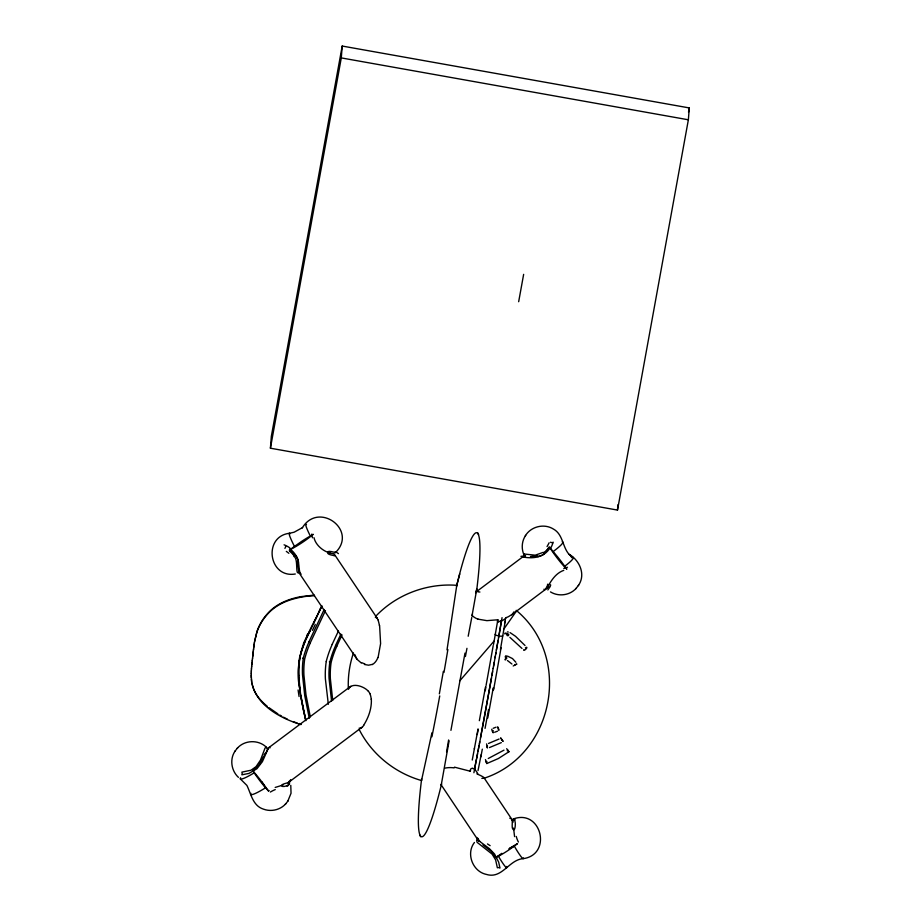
<?xml version="1.0" encoding="UTF-8"?>
<svg xmlns="http://www.w3.org/2000/svg" width="921" height="921" viewBox="0 0 921 921"><rect width="100%" height="100%" fill="white"/><g stroke="black" fill="none" stroke-linecap="round" stroke-linejoin="round"><path stroke-width="1.38" d="M476.871 837.477L478.828 840.758L489.339 848.598L494.542 853.986L498.687 862.206L499.976 868.077L498.94 867.605A1.451 1.013 -4.9 0 0 498.445 867.57L497.363 867.789L495.625 859.915L492.067 854.089L477.113 842.335L476.618 840.24L478.091 838.501M251.283 672.814L251.249 677.626M421.645 778.775L421.507 780.536L431.937 732.771M251.226 673.447L251.364 670.695M290.633 779.661C289.942 784.001 283.334 782.654 281.538 785.429A1.405 0.783 77.1 0 0 281.527 785.866C282.597 787.754 291.278 785.383 289.482 781.388M441.527 784.105L441.228 785.095L449.091 740.933M285.648 546.303L285.533 547.155A1.358 0.587 -59.1 0 1 285.383 547.523L284.9 548.363M478.011 619.108A12.41 11.133 27.6 0 1 472.093 615.378L476.813 588.887L475.65 592.928M251.306 671.317L251.491 668.565M270.417 448.205L271.327 436.347L342.198 46.05L689.288 107.93L688.367 119.788L617.496 510.084L270.417 448.205L341.288 57.908L342.198 46.05M617.496 510.084L617.899 504.812M251.445 669.187L251.663 666.424M476.813 589.348L476.813 589.267C485.908 515.403 474.062 513.492 456.62 585.906L456.494 586.527M251.617 667.046L252.089 662.118M421.473 780.156C412.55 853.168 423.879 856.795 441.573 783.921M348.426 689.322C351.638 681.805 364.44 686.479 368.365 691.303M251.824 664.893L252.331 659.966M252.964 654.635L253.367 650.71M253.137 652.977L253.551 649.063M252.78 656.305L253.01 654.014M252.538 658.446L252.826 655.683M252.285 660.587L252.584 657.824M253.494 649.685L253.736 647.428M253.689 648.05L253.943 645.805M317.215 615.723C305.173 638.149 293.615 663.051 299.889 689.127M253.897 646.427L254.161 644.182M254.104 644.815L254.392 642.582M497.513 620.662L497.478 620.973A2.913 1.531 -42.4 0 0 498.215 621.963L498.514 621.974M505.284 620.973L500.437 649.478M254.346 643.203L254.657 640.981M446.996 649.915L456.781 585.319L459.763 573.944M502.049 617.646L499.596 632.036A95.726 1.715 -79.9 0 1 498.733 636.987L497.513 643.595M500.978 623.482L501.392 621.053A5.768 2.003 -33.4 0 0 505.859 618.014M310.009 630.862C293.039 657.525 298.289 689.956 305.611 718.794M443.358 671.34L439.352 693.824M450.933 730.341L464.99 653.116M498.526 637.735L499.527 632.002A70.203 1.255 -79.9 0 0 500.978 623.471M498.146 640.348L495.625 654.313M493.541 644.355L497.847 619.775L486.91 620.65L477.999 619.154M495.014 657.744L495.97 652.793M493.495 666.355L495.406 655.936M493.184 668.496L494.301 662.234M491.883 675.369L493.184 668.082M492.62 671.639L487.071 702.021A170.638 3.051 -79.9 0 1 480.451 737.997M254.61 641.603L256.936 631.599A49.596 48.813 4.4 0 1 258.87 626.706A52.67 51.841 4.4 0 1 268.184 612.902C275.367 605.051 285.314 600.354 295.514 597.821A95.634 94.115 4.4 0 1 300.384 596.716L314.188 595.093M523.646 274.354L518.673 301.708M485.977 686.698L485.24 690.808M493.23 690.071L493.621 687.872M688.517 112.178L689.288 107.93M477.239 734.555L478.114 729.812M479.473 743.627L485.517 710.966A187.734 3.362 -79.9 0 0 491.492 677.937M479.749 741.75L477.999 751.478M479.047 745.457L477.285 755.243M471.759 617.496L468.19 636.238M477.504 753.654L476.698 758.328M482.328 749.176L480.843 756.901M477.066 755.922L476.111 761.414M470.527 770.232L470.332 771.268A3.926 2.867 69.7 0 1 470.32 770.106A3.039 2.084 72.8 0 1 471.817 768.413L472.634 768.471M476.422 759.284L473.901 772.742M475.812 762.496L475.731 762.887A67.314 1.209 -79.9 0 1 474.856 767.366L474.868 769.864M254.898 640.014L256.89 632.22A49.596 48.813 4.4 0 1 258.824 627.328A52.67 51.841 4.4 0 1 268.138 613.524C275.321 605.673 285.268 600.976 295.468 598.443A90.534 89.107 4.4 0 1 307.142 596.232L314.498 595.703M477.55 773.456L477.423 774.054M456.62 585.906L456.781 585.319C426.814 583.028 396.134 594.575 375.515 616.506M513.976 611.832L512.387 614.203L508.519 616.633A31.176 14.805 3.4 0 1 505.825 617.738M303.458 643.733L304.022 642.294M378.07 657.571L380.603 643.606L379.602 625.486M263.717 756.164L258.87 765.132L252.734 770.578A19.836 2.337 53.1 0 0 268.541 791.012L269.128 790.586M549.987 586.677L550.7 585.054L549.722 584.467A1.474 1.048 24.4 0 0 549.227 584.34C546.464 583.799 546.579 591.478 543.885 589.244M309.007 641.718L324.192 609.483M332.182 644.332L338.456 630.966M335.566 645.483L340.874 634.12M310.319 642.743L325.47 610.6M336.764 646.243L342.059 634.914M549.768 587.172L547.845 589.958M305.899 639.738L313.082 624.553M307.05 635.214L307.683 633.821M320.911 607.595L313.67 623.264M316.559 617.185L321.936 605.765M315.696 619.027L314.832 620.869M318.724 612.569L319.76 610.37M314.395 621.79L313.52 623.632M320.071 609.725L321.59 606.525M235.2 750.926C229.456 758.973 231.252 770.762 238.424 777.347M287.824 801.143L291.036 793.257L290.783 785.348M525.672 535.389C521.735 541.041 521.194 548.686 524.003 554.937M578.284 585.606C586.044 574.911 579.77 560.452 569.236 554.373L572.85 557.447C561.902 551.046 564.631 535.228 553.463 529.08C544.196 523.186 530.864 526.432 525.281 535.884M474.442 842.473C465.75 853.56 472.692 871.6 486.38 874.409C502.21 879.336 508.853 859.719 523.151 858.66M486.587 743.903L487.439 747.99L486.852 746.597M363.749 725.126C368.55 717.494 371.796 708.399 371.336 699.281M506.642 634.396L507.678 634.051A8.22 7.368 61.7 0 1 508.806 634.5M298.749 572.448C295.146 575.59 298.462 558.667 294.029 556.491M237.273 748.289C244.41 739.977 258.237 739.482 266.134 747M240.323 778.89L246.909 785.44C251.145 794.052 252.803 805.875 263.567 809.179C271.177 812.011 280.364 809.916 285.752 803.791M550.482 591.904C558.54 596.923 569.949 595.438 576.224 588.243M234.809 751.432L237.618 747.84M285.406 804.229L288.215 800.648M503.971 628.87L516.105 611.544A23.992 2.579 -48.6 0 0 516.197 610.335C573.012 657.352 553.809 755.473 483.974 778.28M575.878 588.692L578.676 585.1M494.128 641.028L459.832 680.769M335.163 552.853C358.557 530.531 318.712 500.725 302.284 527.871M511.673 820.07C516.508 815.983 515.702 829.314 514.01 829.798A1.405 0.61 -1.3 0 1 513.55 829.775C510.199 828.186 514.712 818.435 509.797 818.216M301.179 574.22C297.874 572.309 300.35 560.026 295.572 555.651M361.895 727.291L287.812 782.965A15.899 6.297 11.5 0 0 288.895 781.411M268.541 791.012L268.575 790.989A20.584 2.429 53.1 0 1 265.996 787.513A26.847 3.166 53.1 0 0 261.656 781.595A26.444 4.421 57.7 0 1 265.478 787.835L265.501 787.823A19.214 2.694 -33.6 0 1 250.973 793.349M511.685 614.791L546.924 588.312C550.85 581.059 555.513 573.265 563.767 570.352M299.716 572.77L298.922 572.632L356.991 659.263L361.285 662.993M267.125 748.9L350.82 686.249M310.665 535.826L310.699 535.815A18.086 2.533 -33.8 0 0 313.232 534.307A19.836 2.775 -33.8 0 1 289.378 549.975A19.214 2.694 -33.8 0 0 294.455 546.418L301.34 541.583A23.117 3.235 -33.8 0 1 309.318 536.598L310.319 536.022A19.111 1.877 61.2 0 1 306.463 524.533M506.665 748.692L508.945 751.743L498.353 758.547L486.818 763.532L485.448 759.572M544.461 553.843C538.221 558.31 529.863 558.31 522.725 556.975M543.413 552.301L535.182 555.19L523.589 553.947L524.417 554.2M302.583 527.56L294.133 532.211L289.275 533.328M503.983 750.155L488.245 758.513M499.078 739.022L488.51 743.454M501.323 742.614L489.488 747.564M372.36 664.386L368.573 665.192L364.44 664.478M477.573 591.132L476.41 591.719L524.291 555.72L525.304 555.893M496.051 727.199L493.138 728.315M497.582 731.147L494.646 732.264M493.196 730.56L492.424 730.848M275.183 787.443L282.954 785.037M289.01 533.328C262.784 536.989 268.771 578.538 295.296 574.002M513.481 818.919C541.375 808.799 552.301 854.228 523.589 858.602M516.232 664.064L516.888 664.087L513.204 665.975M360.433 728.2L359.144 728.154M537.806 555.858L530.461 556.491M520.929 556.33L524.567 556.065M507.436 631.921L508.254 631.99M552.715 542.93L550.493 542.25M454.467 767.158L470.228 771.222M334.807 552.232C337.04 553.325 328.175 550.056 327.957 551.909A1.474 0.921 -71.6 0 0 327.784 552.393C326.126 555.19 338.444 555.95 333.77 555.513M341.288 57.908L688.367 119.788M333.218 553.705C324.491 552.681 315.776 545.692 313.992 537.68M329.315 661.923L330.443 662.245M302.756 658.17L303.884 658.492M299.118 723.549L301.109 724.01M300.937 724.608C279.524 718.069 253.517 703.874 251.421 679.065M523.623 557.286L522.668 556.998M297.138 722.997L293.2 721.673M507.471 656.086L512.502 658.573L515.875 662.28M421.507 780.536C394.948 772.984 371.773 754.311 359.248 729.639M507.448 660.53L511.926 664.006M287.375 719.174L283.541 717.206M510.061 632.612L515.53 636.307L525.016 645.494M279.777 715.041L281.653 716.147M277.912 713.89L268.955 707.662M509.9 637.355L521.977 648.43M482.995 844.925L491.02 851.234L495.832 857.555A19.836 2.775 -33.8 0 0 517.533 843.567L517.533 843.567A20.584 2.878 -33.8 0 1 514.022 845.651M267.263 706.315C259.998 700.397 253.471 692.627 251.94 683.094M376.816 617.887L378.059 619.741M508.933 751.766L507.609 750.097M553.176 551.529L558.195 557.562A23.117 2.728 53.1 0 1 564.009 565.252L565.045 566.726A18.086 2.13 53.1 0 0 566.852 569.201A19.836 2.337 53.1 0 1 549.469 547.074A19.214 2.268 53.1 0 0 553.176 551.529A19.214 2.694 -33.6 0 0 562.236 541.824M356.991 659.263L354.689 654.44M500.702 737.974L503.108 741.417L500.851 738.182M512.444 820.208L484.066 777.842M377.253 618.348L334.058 553.832M270.095 747.829L269.22 747.38L268.31 748.324L262.404 761.644L256.971 768.713L248.935 773.421L241.866 774.814L242.165 773.652A1.451 0.84 89.4 0 0 242.154 773.156L241.878 772.132L250.984 770.232L256.015 766.686L260.447 760.136L265.052 748.071L266.204 747.15L267.171 748.359M441.274 784.991L478.782 841.207M514.194 845.95L514.332 846.18A19.214 1.888 61.2 0 0 523.393 857.854M486.795 763.509L486.012 761.402M478.598 534.629L477.7 532.695M419.7 834.794L420.586 836.729M369.862 693.674L370.173 694.353A13.17 10.119 71.1 0 1 371.175 699.269M498.261 729.317C500.564 733.484 496.649 723.33 497.777 728.027M298.911 572.597L297.495 562.063M492.413 731.332L493.161 732.828L491.71 729.282M305.841 720.671L300.591 694.342L298.657 675.266M305.634 719.888L303.769 711.956M309.295 718.276L304.713 695.505L302.502 674.679A87.898 86.505 4.4 0 1 303.274 658.308M310.319 716.918L305.968 694.664L303.93 675.081A86.551 85.181 4.4 0 1 304.678 659.045A100.182 98.605 4.4 0 1 310.389 642.777M514.586 836.613L513.55 828.106M303.608 711.162L300.753 695.436M328.325 704.289L325.378 678.823A91.455 90.005 4.4 0 1 326.207 661.715M331.583 701.192L329.062 678.432A87.898 86.505 4.4 0 1 329.833 662.072A101.54 99.928 4.4 0 1 335.635 645.506M332.723 700.363L330.363 678.65A86.689 85.319 4.4 0 1 331.111 662.579A100.32 98.743 4.4 0 1 336.833 646.277M251.583 681.713L251.26 674.92M505.18 657.018A2.118 0.656 -79.3 0 1 506.308 656.051A2.118 0.656 -79.3 0 1 505.963 659.137A2.118 0.656 -79.3 0 1 504.927 659.286M525.407 647.866A2.118 0.645 -43.3 0 1 526.835 647.739A2.118 0.645 -43.3 0 1 524.809 649.996A2.118 0.645 -43.3 0 1 523.773 649.685M504.984 634.051A2.118 0.84 30.5 0 1 505.951 633.188A2.118 0.84 30.5 0 1 508.45 634.983A2.118 0.84 30.5 0 1 506.976 635.49M507.816 750.281A75.326 74.129 -30 0 1 507.206 750.73M486.933 761.506A75.326 74.129 -30 0 1 486.207 761.759M502.072 739.931A35.977 34.1 -36.2 0 1 501.611 740.254M487.52 746.114A35.977 34.1 -36.2 0 1 487.059 746.206M515.012 664.455A14.183 13.458 -72.6 0 1 515.219 664.847M505.664 657.79A14.183 13.458 -72.6 0 1 506.941 658.066M553.084 542.089A18.834 13.608 -51.4 0 1 550.816 547.891M549.089 542.814A21.62 9.555 -57.2 0 1 547.039 546.556M549.066 547.431A18.236 14.276 -49.5 0 1 543.954 553.003M548.87 547.224A14.586 13.021 -50.5 0 1 543.816 552.957M548.087 587.402A16.451 2.441 89.2 0 1 547.535 584.213M284.071 544.829A18.834 10.119 45.1 0 1 289.85 547.891M286.316 551.38A21.62 4.766 38.9 0 1 288.872 553.302M289.436 550.885A18.236 11.156 46.8 0 1 294.329 556.192M289.505 550.367A14.586 11.087 46.7 0 1 294.985 556.065M335.969 551.909A46.05 41.917 -9 0 1 338.444 553.648M299.072 696.529A211.312 109.772 89.3 0 1 298.105 689.99M315.258 624.461A211.059 99.859 -68.3 0 1 312.426 630.378M508.876 848.805A26.444 5.457 -30 0 1 514.332 846.18M506.803 866.454A19.214 1.888 61.2 0 1 498.203 855.885A26.571 3.719 -33.8 0 1 501.83 853.33M509.589 848.287A26.847 3.753 -33.8 0 1 513.665 845.858M511.662 819.725A15.899 4.087 -77.4 0 1 513.124 822.165M513.262 820.53A18.466 3.592 -80.7 0 1 515.127 819.725M518.396 842.036A16.808 11.006 69 0 1 516.267 836.452M490.122 845.662A18.201 1.911 31.4 0 1 487.474 843.935M479.749 841.253A15.404 5.261 13.9 0 1 478.298 838.547M498.18 855.897A20.435 2.855 -33.8 0 1 495.832 857.555M294.455 546.418A19.214 1.888 61.2 0 1 290.184 533.754M312.472 537.806A19.663 13.343 68.4 0 1 311.735 534.122M330.086 553.107A15.266 0.587 12.3 0 1 330.432 553.199M289.885 548.939A16.187 11.478 48 0 1 298.531 562.259M240.588 777.761A19.214 2.694 -33.6 0 0 254.461 772.65A20.435 2.406 53.1 0 1 252.734 770.578M254.898 773.156A26.571 3.131 53.1 0 1 261.196 780.996M289.067 783.08A18.466 6.424 7.4 0 1 287.168 786.258M270.371 792.048A16.808 7.771 -28.5 0 1 275.241 789.585M264.12 754.829A18.201 2.21 -63.6 0 1 265.064 753.309M265.927 753.182A15.404 2.372 -78.9 0 1 268.276 748.865M571.388 557.585A19.214 2.694 -33.6 0 1 564.7 566.265M563.779 568.476A19.663 9.636 -29.2 0 1 567.463 567.255M546.936 588.082A15.266 3.396 -83.8 0 1 545.865 588.461M550.274 547.477A16.187 13.873 -48.3 0 1 537.818 556.595M524.268 557.286A18.65 4.11 -9 0 1 525.626 555.87M502.774 635.916A3.972 1.025 9.8 0 1 498.307 635.87A3.972 1.025 9.8 0 1 495.176 634.281M501.358 620.558A5.802 2.383 -36.3 0 1 498.722 621.652M501.059 647.774A158.4 3.788 -79.9 0 1 493.621 689.61M493.219 687.952A184.672 3.672 -79.9 0 1 487.75 718.058M488.533 709.492A145.702 2.372 -79.8 0 1 485.056 728.384M481.107 754.84A72.057 1.9 -80.1 0 1 478.022 770.578M477.159 774.02A24.637 3.385 16 0 1 484.089 777.612M474.879 769.795A5.25 2.993 62.9 0 1 477.642 774.077M497.57 620.639A3.949 2.141 -38.1 0 1 497.916 619.775M303.251 658.296A101.54 99.928 4.4 0 1 309.076 641.753M298.726 675.254A91.593 90.143 4.4 0 1 299.486 658.135M298.83 665.399A90.868 89.429 4.4 0 1 298.899 663.788M439.731 695.919A191.752 13.562 -80.4 0 1 431.903 736.812M447.871 649.535A184.361 12.514 -80.4 0 1 443.98 672.434M446.581 751.835A165.204 4.11 -79.5 0 1 448.619 739.966M444.59 768.206A16.705 10.557 0.4 0 1 454.191 767.895M505.882 617.715A3.465 1.324 -31.4 0 1 505.641 618.026M505.364 619.66A51.438 1.347 -80 0 1 504.869 622.746M472.485 613.904A82.291 0.863 -79 0 1 472.047 616.172M477.918 591.881A22.472 11.536 54.9 0 1 479.91 592.042M363.76 725.334A22.783 7.449 -81.7 0 1 360.41 728.384M368.412 691.257A10.223 7.955 70.5 0 1 369.92 693.64M348.311 687.803A100.907 99.307 4.4 0 1 353.457 652.989M465.416 656.512A149.57 0.979 -79.3 0 1 466.959 648.326M483.824 778.026A13.827 1.877 8.3 0 1 481.844 778.383M377.99 619.983A22.346 6.677 -87.1 0 1 379.429 625.831M375.342 617.392A13.827 4.617 -82.1 0 1 376.758 618.129M364.843 663.857A26.859 19.134 -34 0 1 361.619 662.602M377.898 657.502A12.595 10.396 -78.3 0 1 372.418 664.548M472.623 768.298A6.263 4.156 71.9 0 1 474.511 769.254M474.476 748.22A86.85 0.806 -79.6 0 1 472.254 760.044M478.057 728.856A132.877 1.577 -79.8 0 1 474.327 748.946M485.448 687.135A188.563 2.487 -79.8 0 1 479.346 720.671M493.219 645.494A162.027 2.153 -79.9 0 1 486.058 685.5M299.498 657.962A105.351 103.682 4.4 0 1 305.542 640.74M326.207 661.554A105.201 103.543 4.4 0 1 332.251 644.355M497.421 644.113A119.235 2.13 -79.9 0 1 496.384 650.042"/></g></svg>
